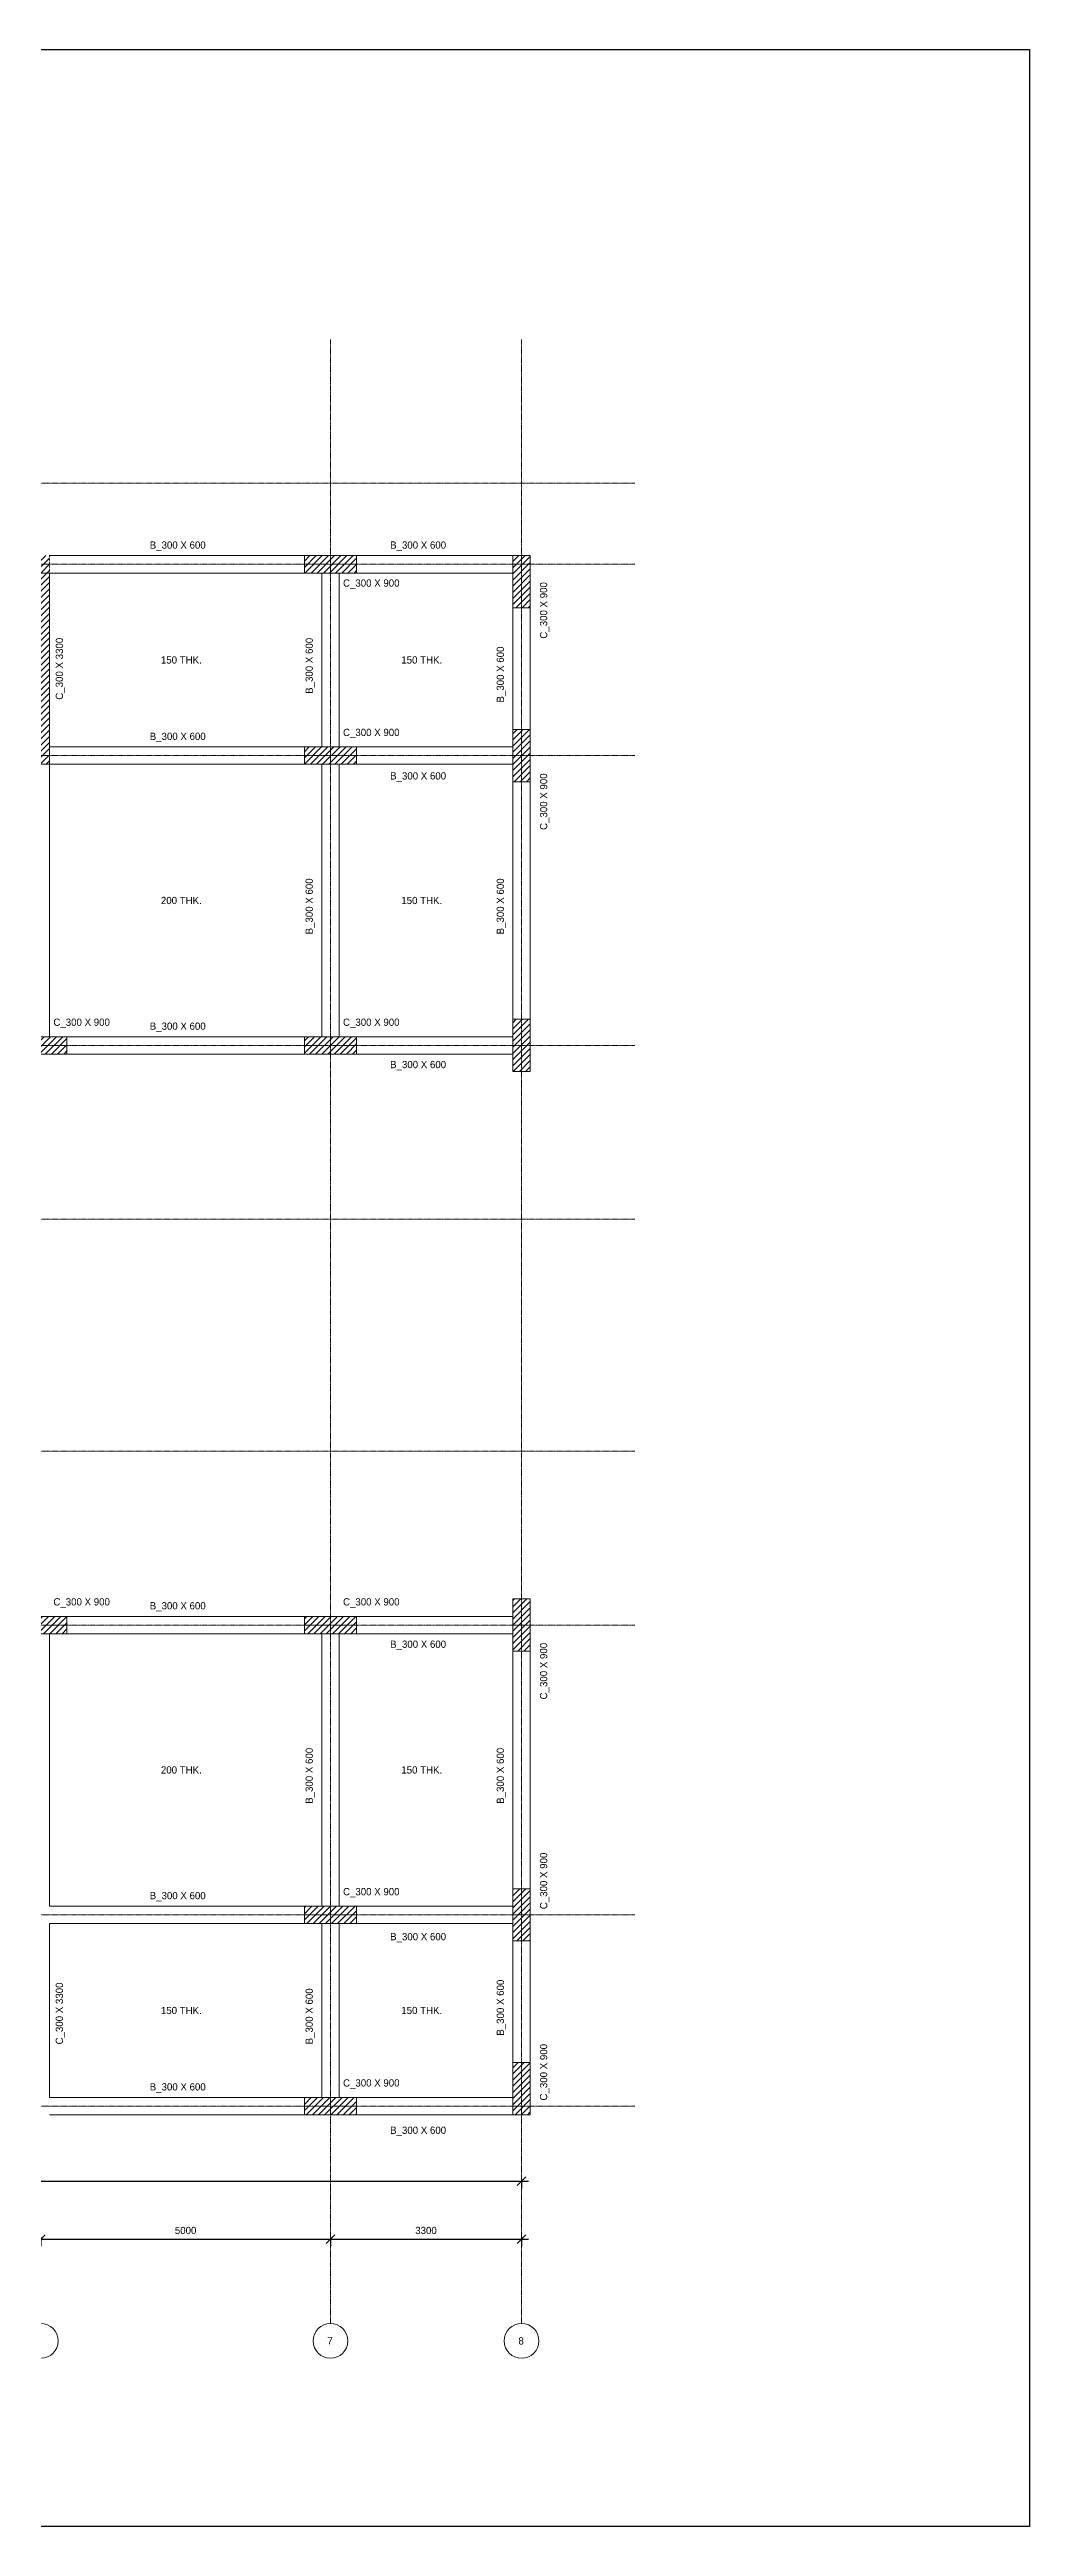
# Model space of a CAD drawing. Header units: millimetres. Extents: x -12446 to 395154, y -7552 to 35181.
# Drawn here: x 312362 to 329280, y -7552 to 35181 of the extents above; entities that cross this region are included whole.
import ezdxf

# ---------------------------------------------------------------- set-up
doc = ezdxf.new("R2010")
doc.units = ezdxf.units.MM
doc.header["$PDMODE"] = 35
doc.linetypes.add('Dash', pattern=[6.35, 3.175, -3.175])
doc.linetypes.add('Grid Line', pattern=[22.225, 12.7, -3.175, 3.175, -3.175])
for name, color, linetype, lineweight in [('A-ANNO-DIMS', 211, 'Continuous', 9), ('A-FLOR', 192, 'Continuous', 18), ('A-FLOR-IDEN', 11, 'Continuous', 9), ('Boundary', 40, 'Continuous', 30), ('S-BEAM', 12, 'Continuous', 18), ('S-BEAM-HDLN', 1, 'Dash', 18), ('S-BEAM-IDEN', 2, 'Continuous', 9), ('S-COLS', 52, 'Continuous', 18), ('S-COLS-IDEN', 171, 'Continuous', 9), ('S-GRID', 1, 'Continuous', 9), ('S-GRID-IDEN', 1, 'Continuous', 9)]:
    doc.layers.add(name, color=color, linetype=linetype, lineweight=lineweight)
doc.styles.add('JetBrains Mono', font='JetBrainsMono-VariableFont_wght.ttf', dxfattribs={"height": 125})
doc.dimstyles.new('Diagonal_-_2_5mm_JetBrains_Mono', dxfattribs={"dimscale": 304.8, "dimtxt": 176.918969, "dimasz": 0.492126, "dimexe": 0.393701, "dimexo": 0.246063, "dimgap": 0.287073, "dimtad": 1, "dimdec": 0, "dimzin": 0, "dimdsep": 46, "dimtxsty": 'JetBrains Mono', "dimblk1": 'OBLIQUE', "dimblk2": 'OBLIQUE', "dimsah": 1, "dimcen": 0.09, "dimdle": 0.393701, "dimazin": 0, "dimtfac": 1, "dimtdec": 4, "dimtix": 1, "dimtmove": 0, "dimatfit": 3, "dimfxl": 1, "dimtvp": 1, "dimtfill": 1, "dimtolj": 1, "dimtzin": 0, "dimarcsym": 2})
pattern_1 = [(45, (292212.27, 0), (-53.03301, 53.03301), [])]

# ---------------------------------------------------------------- blocks, each defined once
blk = doc.blocks.new('Grid - M_Grid Head - Circle-24584-01 1st Floor Lvl_')
at = {"layer": 'S-GRID-IDEN'}
blk.add_circle((0, 0), 6, dxfattribs=at)
blk = doc.blocks.new('_Oblique')
at = {"color": 0, "linetype": 'ByBlock', "lineweight": -2}
blk.add_line((-0.5, -0.5), (0.5, 0.5), dxfattribs=at)
blk = doc.blocks.new('*D93')
at = {"layer": 'A-ANNO-DIMS', "color": 0, "lineweight": -2, "transparency": 16777216}
for p, q in [((312092, -2597), (317332, -2597)), ((312212, -2566), (312212, -2717)), ((317212, -2566), (317212, -2717))]:
    blk.add_line(p, q, dxfattribs=at)
at = {"layer": 'Defpoints', "color": 0, "transparency": 16777216}
for p in [(312212, -2491), (317212, -2491), (317212, -2597)]:
    blk.add_point(p, dxfattribs=at)
at = {"layer": 'A-ANNO-DIMS', "color": 0, "lineweight": -2, "transparency": 16777216, "xscale": 150, "yscale": 150, "zscale": 150, "rotation": 180}
blk.add_blockref('_Oblique', (312212, -2597), dxfattribs=at)
at = {"layer": 'A-ANNO-DIMS', "color": 0, "lineweight": -2, "transparency": 16777216, "xscale": 150, "yscale": 150, "zscale": 150}
blk.add_blockref('_Oblique', (317212, -2597), dxfattribs=at)
at = {"layer": 'A-ANNO-DIMS', "color": 0, "transparency": 16777216, "insert": (314712, -2446), "char_height": 125, "width": 496.29, "attachment_point": 5, "style": 'JetBrains Mono', "bg_fill": 3, "box_fill_scale": 1.1, "bg_fill_color": 9, "bg_fill_true_color": 13158600, "bg_fill_transparency": 0}
blk.add_mtext('\\A1;5000', dxfattribs=at)
blk = doc.blocks.new('*D94')
at = {"layer": 'A-ANNO-DIMS', "color": 0, "lineweight": -2, "transparency": 16777216}
for p, q in [((317092, -2597), (320632, -2597)), ((317212, -2566), (317212, -2717)), ((320512, -2566), (320512, -2717))]:
    blk.add_line(p, q, dxfattribs=at)
at = {"layer": 'Defpoints', "color": 0, "transparency": 16777216}
for p in [(317212, -2491), (320512, -2491), (320512, -2597)]:
    blk.add_point(p, dxfattribs=at)
at = {"layer": 'A-ANNO-DIMS', "color": 0, "lineweight": -2, "transparency": 16777216, "xscale": 150, "yscale": 150, "zscale": 150, "rotation": 180}
blk.add_blockref('_Oblique', (317212, -2597), dxfattribs=at)
at = {"layer": 'A-ANNO-DIMS', "color": 0, "lineweight": -2, "transparency": 16777216, "xscale": 150, "yscale": 150, "zscale": 150}
blk.add_blockref('_Oblique', (320512, -2597), dxfattribs=at)
at = {"layer": 'A-ANNO-DIMS', "color": 0, "transparency": 16777216, "insert": (318862, -2446), "char_height": 125, "width": 496.29, "attachment_point": 5, "style": 'JetBrains Mono', "bg_fill": 3, "box_fill_scale": 1.1, "bg_fill_color": 9, "bg_fill_true_color": 13158600, "bg_fill_transparency": 0}
blk.add_mtext('\\A1;3300', dxfattribs=at)
blk = doc.blocks.new('*D104')
at = {"layer": 'A-ANNO-DIMS', "color": 0, "lineweight": -2, "transparency": 16777216}
for p, q in [((291792, -1597), (320632, -1597)), ((291912, -1566), (291912, -1717)), ((320512, -1566), (320512, -1717))]:
    blk.add_line(p, q, dxfattribs=at)
at = {"layer": 'Defpoints', "color": 0, "transparency": 16777216}
for p in [(291912, -1491), (320512, -1491), (320512, -1597)]:
    blk.add_point(p, dxfattribs=at)
at = {"layer": 'A-ANNO-DIMS', "color": 0, "lineweight": -2, "transparency": 16777216, "xscale": 150, "yscale": 150, "zscale": 150, "rotation": 180}
blk.add_blockref('_Oblique', (291912, -1597), dxfattribs=at)
at = {"layer": 'A-ANNO-DIMS', "color": 0, "lineweight": -2, "transparency": 16777216, "xscale": 150, "yscale": 150, "zscale": 150}
blk.add_blockref('_Oblique', (320512, -1597), dxfattribs=at)
at = {"layer": 'A-ANNO-DIMS', "color": 0, "transparency": 16777216, "insert": (306212, -1446), "char_height": 125, "width": 620.37, "attachment_point": 5, "style": 'JetBrains Mono', "bg_fill": 3, "box_fill_scale": 1.1, "bg_fill_color": 9, "bg_fill_true_color": 13158600, "bg_fill_transparency": 0}
blk.add_mtext('\\A1;28600', dxfattribs=at)

msp = doc.modelspace()

# ---------------------------------------------------------------- hatches: boundary and pattern name
at = {"layer": 'S-COLS'}
h = msp.add_hatch(dxfattribs=at)
h.set_pattern_fill('FP_1', color=8, style=0, pattern_type=2)
h.set_pattern_definition(pattern_1)
h.paths.add_polyline_path([(312362.3, 26150), (312362.3, 26450), (300062.3, 26450), (300062.3, 26150), (309944.6, 26150)])
h = msp.add_hatch(dxfattribs=at)
h.set_pattern_fill('FP_1', color=8, style=0, pattern_type=2)
h.set_pattern_definition(pattern_1)
h.paths.add_polyline_path([(312362.3, 22850), (312362.3, 26150), (312062.3, 26150), (312062.3, 22850)])
h = msp.add_hatch(dxfattribs=at)
h.set_pattern_fill('FP_1', color=8, style=0, pattern_type=2)
h.set_pattern_definition(pattern_1)
h.paths.add_polyline_path([(317662.3, 26150), (317662.3, 26450), (316762.3, 26450), (316762.3, 26150), (317362.3, 26150)])
h = msp.add_hatch(dxfattribs=at)
h.set_pattern_fill('FP_1', color=8, style=0, pattern_type=2)
h.set_pattern_definition(pattern_1)
h.paths.add_polyline_path([(320662.3, 25550), (320662.3, 26450), (320362.3, 26450), (320362.3, 25550)])
h = msp.add_hatch(dxfattribs=at)
h.set_pattern_fill('FP_1', color=8, style=0, pattern_type=2)
h.set_pattern_definition(pattern_1)
h.paths.add_polyline_path([(317662.3, 22850), (317662.3, 23150), (316762.3, 23150), (316762.3, 22850), (317362.3, 22850)])
h = msp.add_hatch(dxfattribs=at)
h.set_pattern_fill('FP_1', color=8, style=0, pattern_type=2)
h.set_pattern_definition(pattern_1)
h.paths.add_polyline_path([(320362.3, 22550), (320662.3, 22550), (320662.3, 23450), (320362.3, 23450), (320362.3, 22850)])
h = msp.add_hatch(dxfattribs=at)
h.set_pattern_fill('FP_1', color=8, style=0, pattern_type=2)
h.set_pattern_definition(pattern_1)
h.paths.add_polyline_path([(320662.3, 17550), (320662.3, 18450), (320362.3, 18450), (320362.3, 17550)])
h = msp.add_hatch(dxfattribs=at)
h.set_pattern_fill('FP_1', color=8, style=0, pattern_type=2)
h.set_pattern_definition(pattern_1)
h.paths.add_polyline_path([(312362.3, 17850), (312662.3, 17850), (312662.3, 18150), (311762.3, 18150), (311762.3, 17850), (312062.3, 17850)])
h = msp.add_hatch(dxfattribs=at)
h.set_pattern_fill('FP_1', color=8, style=0, pattern_type=2)
h.set_pattern_definition(pattern_1)
h.paths.add_polyline_path([(317362.3, 17850), (317662.3, 17850), (317662.3, 18150), (316762.3, 18150), (316762.3, 17850), (317062.3, 17850)])
h = msp.add_hatch(dxfattribs=at)
h.set_pattern_fill('FP_1', color=8, style=0, pattern_type=2)
h.set_pattern_definition(pattern_1)
h.paths.add_polyline_path([(312662.3, 7850), (312662.3, 8150), (311762.3, 8150), (311762.3, 7850), (312362.3, 7850)])
h = msp.add_hatch(dxfattribs=at)
h.set_pattern_fill('FP_1', color=8, style=0, pattern_type=2)
h.set_pattern_definition(pattern_1)
h.paths.add_polyline_path([(317662.3, 7850), (317662.3, 8150), (316762.3, 8150), (316762.3, 7850), (317362.3, 7850)])
h = msp.add_hatch(dxfattribs=at)
h.set_pattern_fill('FP_1', color=8, style=0, pattern_type=2)
h.set_pattern_definition(pattern_1)
h.paths.add_polyline_path([(320362.3, 7550), (320662.3, 7550), (320662.3, 8450), (320362.3, 8450), (320362.3, 7850)])
h = msp.add_hatch(dxfattribs=at)
h.set_pattern_fill('FP_1', color=8, style=0, pattern_type=2)
h.set_pattern_definition(pattern_1)
h.paths.add_polyline_path([(320362.3, 2550), (320662.3, 2550), (320662.3, 3450), (320362.3, 3450), (320362.3, 2850)])
h = msp.add_hatch(dxfattribs=at)
h.set_pattern_fill('FP_1', color=8, style=0, pattern_type=2)
h.set_pattern_definition(pattern_1)
h.paths.add_polyline_path([(317662.3, 2850), (317662.3, 3150), (316762.3, 3150), (316762.3, 2850), (317362.3, 2850)])
h = msp.add_hatch(dxfattribs=at)
h.set_pattern_fill('FP_1', color=8, style=0, pattern_type=2)
h.set_pattern_definition(pattern_1)
h.paths.add_polyline_path([(320662.3, -450), (320662.3, 450), (320362.3, 450), (320362.3, -450)])
h = msp.add_hatch(dxfattribs=at)
h.set_pattern_fill('FP_1', color=8, style=0, pattern_type=2)
h.set_pattern_definition(pattern_1)
h.paths.add_polyline_path([(317662.3, -450), (317662.3, -150), (316762.3, -150), (316762.3, -450)])

# ---------------------------------------------------------------- linework, layer by layer
at = {"layer": 'A-FLOR'}
for p, q in [((312362.3, 26150), (312362.3, 23150)), ((317062.3, 26150), (312362.3, 26150)), ((317062.3, 23150), (317062.3, 26150)), ((317362.3, 26150), (317362.3, 23150)), ((320362.3, 26150), (317362.3, 26150)), ((320362.3, 23150), (320362.3, 26150)), ((312362.3, 23150), (317062.3, 23150)), ((317362.3, 23150), (320362.3, 23150)), ((312362.3, 22850), (312362.3, 18150)), ((317062.3, 22850), (312362.3, 22850)), ((317062.3, 18150), (317062.3, 22850)), ((317362.3, 22850), (317362.3, 18150)), ((320362.3, 22850), (317362.3, 22850)), ((320362.3, 18150), (320362.3, 22850)), ((312362.3, 18150), (317062.3, 18150)), ((317362.3, 18150), (320362.3, 18150)), ((317062.3, 17850), (312362.3, 17850)), ((320362.3, 17850), (317362.3, 17850)), ((312362.3, 8150), (317062.3, 8150)), ((317362.3, 8150), (320362.3, 8150)), ((317062.3, 7850), (312362.3, 7850)), ((312362.3, 7850), (312362.3, 3150)), ((317062.3, 3150), (317062.3, 7850)), ((320362.3, 7850), (317362.3, 7850)), ((317362.3, 7850), (317362.3, 3150)), ((320362.3, 3150), (320362.3, 7850)), ((312362.3, 3150), (317062.3, 3150)), ((317362.3, 3150), (320362.3, 3150)), ((317062.3, 2850), (312362.3, 2850)), ((312362.3, 2850), (312362.3, -150)), ((317062.3, -150), (317062.3, 2850)), ((320362.3, 2850), (317362.3, 2850)), ((317362.3, 2850), (317362.3, -150)), ((320362.3, -150), (320362.3, 2850)), ((312362.3, -150), (317062.3, -150)), ((317362.3, -150), (320362.3, -150))]:
    msp.add_line(p, q, dxfattribs=at)
at = {"layer": 'Boundary'}
msp.add_lwpolyline([(281025.1, 35181.3), (329280.2, 35181.3), (329280.2, -7551.8), (281025.1, -7551.8)], close=True, dxfattribs=at)
at = {"layer": 'S-BEAM'}
for p, q in [((316762.3, 26450), (312362.3, 26450)), ((312362.3, 26150), (316762.3, 26150)), ((316762.3, 26150), (316762.3, 26450)), ((317362.3, 26150), (317062.3, 26150)), ((317062.3, 26150), (317062.3, 23150)), ((317362.3, 23150), (317362.3, 26150)), ((317662.3, 26450), (317662.3, 26150)), ((320362.3, 26450), (317662.3, 26450)), ((317662.3, 26450), (320362.3, 26450)), ((317662.3, 26150), (320362.3, 26150)), ((320362.3, 26150), (320362.3, 26450)), ((320662.3, 25550), (320362.3, 25550)), ((320362.3, 25550), (320362.3, 23450)), ((320662.3, 23450), (320662.3, 25550)), ((316762.3, 23150), (312362.3, 23150)), ((316762.3, 22850), (316762.3, 23150)), ((317062.3, 23150), (317362.3, 23150)), ((317662.3, 23150), (317662.3, 22850)), ((320362.3, 23150), (317662.3, 23150)), ((320362.3, 23450), (320662.3, 23450)), ((320362.3, 22850), (320362.3, 23150)), ((312362.3, 22850), (316762.3, 22850)), ((317362.3, 22850), (317062.3, 22850)), ((317062.3, 22850), (317062.3, 18150)), ((317362.3, 18150), (317362.3, 22850)), ((317662.3, 22850), (320362.3, 22850)), ((320662.3, 22550), (320362.3, 22550)), ((320362.3, 22550), (320362.3, 18450)), ((320662.3, 18450), (320662.3, 22550)), ((320362.3, 18450), (320662.3, 18450)), ((312662.3, 18150), (312662.3, 17850)), ((316762.3, 18150), (312662.3, 18150)), ((316762.3, 17850), (316762.3, 18150)), ((317062.3, 18150), (317362.3, 18150)), ((317662.3, 18150), (317662.3, 17850)), ((320362.3, 18150), (317662.3, 18150)), ((320362.3, 17850), (320362.3, 18150)), ((312662.3, 17850), (316762.3, 17850)), ((317362.3, 17850), (317062.3, 17850)), ((317662.3, 17850), (320362.3, 17850)), ((320662.3, 17550), (320362.3, 17550)), ((312662.3, 8150), (312662.3, 7850)), ((316762.3, 8150), (312662.3, 8150)), ((316762.3, 7850), (316762.3, 8150)), ((317062.3, 8150), (317362.3, 8150)), ((317662.3, 8150), (317662.3, 7850)), ((320362.3, 8150), (317662.3, 8150)), ((320362.3, 8450), (320662.3, 8450)), ((320362.3, 7850), (320362.3, 8150)), ((312662.3, 7850), (316762.3, 7850)), ((317362.3, 7850), (317062.3, 7850)), ((317062.3, 7850), (317062.3, 3150)), ((317362.3, 3150), (317362.3, 7850)), ((317662.3, 7850), (320362.3, 7850)), ((320662.3, 7550), (320362.3, 7550)), ((320362.3, 7550), (320362.3, 3450)), ((320662.3, 3450), (320662.3, 7550)), ((320362.3, 3450), (320662.3, 3450)), ((316762.3, 3150), (312362.3, 3150)), ((316762.3, 2850), (316762.3, 3150)), ((317062.3, 3150), (317362.3, 3150)), ((317662.3, 3150), (317662.3, 2850)), ((320362.3, 3150), (317662.3, 3150)), ((320362.3, 2850), (320362.3, 3150)), ((312362.3, 2850), (316762.3, 2850)), ((317362.3, 2850), (317062.3, 2850)), ((317062.3, 2850), (317062.3, -150)), ((317362.3, -150), (317362.3, 2850)), ((317662.3, 2850), (320362.3, 2850)), ((320662.3, 2550), (320362.3, 2550)), ((320362.3, 2550), (320362.3, 450)), ((320662.3, 450), (320662.3, 2550)), ((320362.3, 450), (320662.3, 450)), ((316762.3, -150), (312362.3, -150)), ((316762.3, -450), (316762.3, -150)), ((317062.3, -150), (317362.3, -150)), ((317662.3, -150), (317662.3, -450)), ((320362.3, -150), (317662.3, -150)), ((320362.3, -450), (320362.3, -150)), ((312362.3, -450), (316762.3, -450)), ((317662.3, -450), (320362.3, -450))]:
    msp.add_line(p, q, dxfattribs=at)
at = {"layer": 'S-BEAM-HDLN'}
msp.add_line((312362.3, 26150), (312362.3, 26450), dxfattribs=at)
at = {"layer": 'S-COLS'}
for p, q in [((312362.3, 26150), (300062.3, 26150)), ((312062.3, 26150), (312362.3, 26150)), ((312362.3, 26150), (312362.3, 22850)), ((316762.3, 26450), (317362.3, 26450)), ((316762.3, 26150), (316762.3, 26450)), ((317062.3, 26150), (316762.3, 26150)), ((317062.3, 26450), (317362.3, 26450)), ((317362.3, 26150), (317062.3, 26150)), ((317362.3, 26450), (317662.3, 26450)), ((317662.3, 26150), (317362.3, 26150)), ((317662.3, 26450), (317662.3, 26150)), ((320362.3, 26450), (320662.3, 26450)), ((320362.3, 26150), (320362.3, 26450)), ((320362.3, 26450), (320662.3, 26450)), ((320362.3, 25550), (320362.3, 26150)), ((320662.3, 26450), (320662.3, 25550)), ((320662.3, 25550), (320362.3, 25550)), ((316762.3, 23150), (317062.3, 23150)), ((316762.3, 22850), (316762.3, 23150)), ((317062.3, 23150), (317362.3, 23150)), ((317362.3, 23150), (317662.3, 23150)), ((317662.3, 23150), (317662.3, 22850)), ((320362.3, 23450), (320662.3, 23450)), ((320362.3, 23150), (320362.3, 23450)), ((320362.3, 22850), (320362.3, 23150)), ((320662.3, 23450), (320662.3, 22550)), ((312362.3, 22850), (312062.3, 22850)), ((317062.3, 22850), (316762.3, 22850)), ((317362.3, 22850), (317062.3, 22850)), ((317662.3, 22850), (317362.3, 22850)), ((320362.3, 22550), (320362.3, 22850)), ((320662.3, 22550), (320362.3, 22550)), ((320362.3, 18450), (320662.3, 18450)), ((320362.3, 18150), (320362.3, 18450)), ((320662.3, 18450), (320662.3, 17550)), ((312062.3, 18150), (312362.3, 18150)), ((312362.3, 18150), (312662.3, 18150)), ((312662.3, 18150), (312662.3, 17850)), ((316762.3, 18150), (317062.3, 18150)), ((316762.3, 17850), (316762.3, 18150)), ((317062.3, 18150), (317362.3, 18150)), ((317362.3, 18150), (317662.3, 18150)), ((317662.3, 18150), (317662.3, 17850)), ((320362.3, 17850), (320362.3, 18150)), ((312362.3, 17850), (312062.3, 17850)), ((312662.3, 17850), (312362.3, 17850)), ((317062.3, 17850), (316762.3, 17850)), ((317362.3, 17850), (317062.3, 17850)), ((317662.3, 17850), (317362.3, 17850)), ((320362.3, 17550), (320362.3, 17850)), ((320662.3, 17550), (320362.3, 17550)), ((312062.3, 8150), (312362.3, 8150)), ((312362.3, 8150), (312662.3, 8150)), ((312662.3, 8150), (312662.3, 7850)), ((316762.3, 8150), (317062.3, 8150)), ((316762.3, 7850), (316762.3, 8150)), ((317062.3, 8150), (317362.3, 8150)), ((317362.3, 8150), (317662.3, 8150)), ((317662.3, 8150), (317662.3, 7850)), ((320362.3, 8450), (320662.3, 8450)), ((320362.3, 8150), (320362.3, 8450)), ((320362.3, 7850), (320362.3, 8150)), ((320662.3, 8450), (320662.3, 7550)), ((312362.3, 7850), (312062.3, 7850)), ((312662.3, 7850), (312362.3, 7850)), ((317062.3, 7850), (316762.3, 7850)), ((317362.3, 7850), (317062.3, 7850)), ((317662.3, 7850), (317362.3, 7850)), ((320362.3, 7550), (320362.3, 7850)), ((320662.3, 7550), (320362.3, 7550)), ((320362.3, 3450), (320662.3, 3450)), ((320362.3, 3150), (320362.3, 3450)), ((320662.3, 3450), (320662.3, 2550)), ((316762.3, 3150), (317062.3, 3150)), ((316762.3, 2850), (316762.3, 3150)), ((317062.3, 3150), (317362.3, 3150)), ((317362.3, 3150), (317662.3, 3150)), ((317662.3, 3150), (317662.3, 2850)), ((320362.3, 2850), (320362.3, 3150)), ((317062.3, 2850), (316762.3, 2850)), ((317362.3, 2850), (317062.3, 2850)), ((317662.3, 2850), (317362.3, 2850)), ((320362.3, 2550), (320362.3, 2850)), ((320662.3, 2550), (320362.3, 2550)), ((320362.3, 450), (320662.3, 450)), ((320362.3, -150), (320362.3, 450)), ((320662.3, 450), (320662.3, -450)), ((316762.3, -150), (317062.3, -150)), ((316762.3, -450), (316762.3, -150)), ((317062.3, -150), (317362.3, -150)), ((317362.3, -150), (317662.3, -150)), ((317662.3, -150), (317662.3, -450)), ((320362.3, -450), (320362.3, -150)), ((317662.3, -450), (316762.3, -450)), ((320662.3, -450), (320362.3, -450))]:
    msp.add_line(p, q, dxfattribs=at)
at = {"layer": 'S-GRID', "linetype": 'Grid Line'}
for p, q in [((322464.7, 27700), (288526.4, 27700)), ((322464.7, 26300), (288526.4, 26300)), ((322464.7, 23000), (288526.4, 23000)), ((322464.7, 18000), (288526.4, 18000)), ((322464.7, 15000), (288526.4, 15000)), ((322464.7, 11000), (288526.4, 11000)), ((322464.7, 8000), (288526.4, 8000)), ((322464.7, 3000), (288526.4, 3000)), ((322464.7, -300), (288526.4, -300))]:
    msp.add_line(p, q, dxfattribs=at)

# ---------------------------------------------------------------- block references
at = {"layer": 'S-GRID-IDEN', "xscale": 49.99999999999998, "yscale": 49.99999999999998, "zscale": 49.99999999999998, "rotation": 180}
for p in [(312212.3, -4350.9), (317212.3, -4350.9), (320512.3, -4350.9)]:
    msp.add_blockref('Grid - M_Grid Head - Circle-24584-01 1st Floor Lvl_', p, dxfattribs=at)

# ---------------------------------------------------------------- texts
at = {"layer": 'A-FLOR-IDEN', "char_height": 125, "width": 1026.16, "attachment_point": 1, "style": 'JetBrains Mono'}
for s, insert in [('150 THK.', (314285.3, 24713)), ('150 THK.', (318435.3, 24713)), ('200 THK.', (314285.3, 20563)), ('150 THK.', (318435.3, 20563)), ('200 THK.', (314285.3, 5563)), ('150 THK.', (318435.3, 5563)), ('150 THK.', (314285.3, 1413)), ('150 THK.', (318435.3, 1413))]:
    msp.add_mtext(s, dxfattribs=dict(at, insert=insert))
at = {"layer": 'S-BEAM-IDEN', "char_height": 125, "width": 1410.97, "attachment_point": 1, "style": 'JetBrains Mono'}
for insert in [(314092.4, 26694.8), (318242.4, 26694.8), (314092.4, 23394.8), (318242.4, 22712.2), (314092.4, 18394.8), (318242.4, 17732.4), (314092.4, 8394.8), (318242.4, 7731.9), (314092.4, 3394.8), (318242.4, 2686.6), (314092.4, 94.8), (318242.4, -653.3)]:
    msp.add_mtext('B_300 X 600', dxfattribs=dict(at, insert=insert))
at = {"layer": 'S-BEAM-IDEN', "char_height": 125, "width": 1410.97, "attachment_point": 1, "rotation": 90, "style": 'JetBrains Mono'}
for insert in [(316782.6, 24065.1), (320082.6, 23915.1), (316782.6, 19915.1), (320082.6, 19915.1), (316782.6, 4915.1), (320082.6, 4915.1), (316782.6, 765.1), (320082.6, 915.1)]:
    msp.add_mtext('B_300 X 600', dxfattribs=dict(at, insert=insert))
at = {"layer": 'S-COLS-IDEN', "char_height": 125, "width": 1410.97, "attachment_point": 1, "style": 'JetBrains Mono'}
for insert in [(317429.2, 26039.8), (317429.2, 23462.7), (312429.2, 18462.7), (317429.2, 18462.7), (312429.2, 8462.7), (317429.2, 8462.7), (317429.2, 3462.7), (317429.2, 162.7)]:
    msp.add_mtext('C_300 X 900', dxfattribs=dict(at, insert=insert))
at = {"layer": 'S-COLS-IDEN', "char_height": 125, "attachment_point": 1, "rotation": 90, "style": 'JetBrains Mono'}
for s, insert, width in [('C_300 X 900', (320829.6, 25017), 1410.97), ('C_300 X 3300', (312469.6, 23964), 1539.24), ('C_300 X 900', (320829.6, 21717), 1410.97), ('C_300 X 900', (320829.6, 6717), 1410.97), ('C_300 X 900', (320829.6, 3097), 1410.97), ('C_300 X 3300', (312469.6, 764), 1539.24), ('C_300 X 900', (320829.6, -203), 1410.97)]:
    msp.add_mtext(s, dxfattribs=dict(at, insert=insert, width=width))

# ---------------------------------------------------------------- next in the draw order: texts
at = {"layer": 'S-GRID-IDEN', "char_height": 125, "width": 128.27, "attachment_point": 1, "style": 'JetBrains Mono', "bg_fill": 3, "box_fill_scale": 1.25, "bg_fill_color": 9, "bg_fill_true_color": 13158600, "bg_fill_transparency": 0}
for s, insert in [('7', (317157.8, -4287.5)), ('8', (320457.8, -4287.5))]:
    msp.add_mtext(s, dxfattribs=dict(at, insert=insert))

# ---------------------------------------------------------------- next in the draw order: linework, layer by layer
at = {"layer": 'S-GRID', "linetype": 'Grid Line'}
for p, q in [((317212.3, 30181.3), (317212.3, -4050.9)), ((320512.3, 30181.3), (320512.3, -4050.9))]:
    msp.add_line(p, q, dxfattribs=at)

# ---------------------------------------------------------------- next in the draw order: dimensions: what is measured, and where the dimension line sits
at = {"layer": 'A-ANNO-DIMS'}
for base, p1, p2, override, picture, middle in [((320512.3, -1597.3), (291912.3, -1491.2), (320512.3, -1491.2), {"dimpost": '<>', "dimfxl": 28600}, '*D104', (306212.3, -1445.5)), ((317212.3, -2597.3), (312212.3, -2491.2), (317212.3, -2491.2), {"dimpost": '<>', "dimfxl": 5000}, '*D93', (314712.3, -2445.6))]:
    dim = msp.add_linear_dim(base=base, p1=p1, p2=p2, dimstyle='Diagonal_-_2_5mm_JetBrains_Mono', override=override, dxfattribs=at)
    dim.commit()
    dim.dimension.update_dxf_attribs({"geometry": picture, "text_midpoint": middle})

# ---------------------------------------------------------------- next in the draw order: dimensions: what is measured, and where the dimension line sits
dim = msp.add_linear_dim(base=(320512.3, -2597.3), p1=(317212.3, -2491.2), p2=(320512.3, -2491.2), dimstyle='Diagonal_-_2_5mm_JetBrains_Mono', override={"dimpost": '<>', "dimfxl": 3300}, dxfattribs=at)
dim.commit()
dim.dimension.update_dxf_attribs({"geometry": '*D94', "text_midpoint": (318862.3, -2445.6)})

doc.saveas('drawing.dxf')
